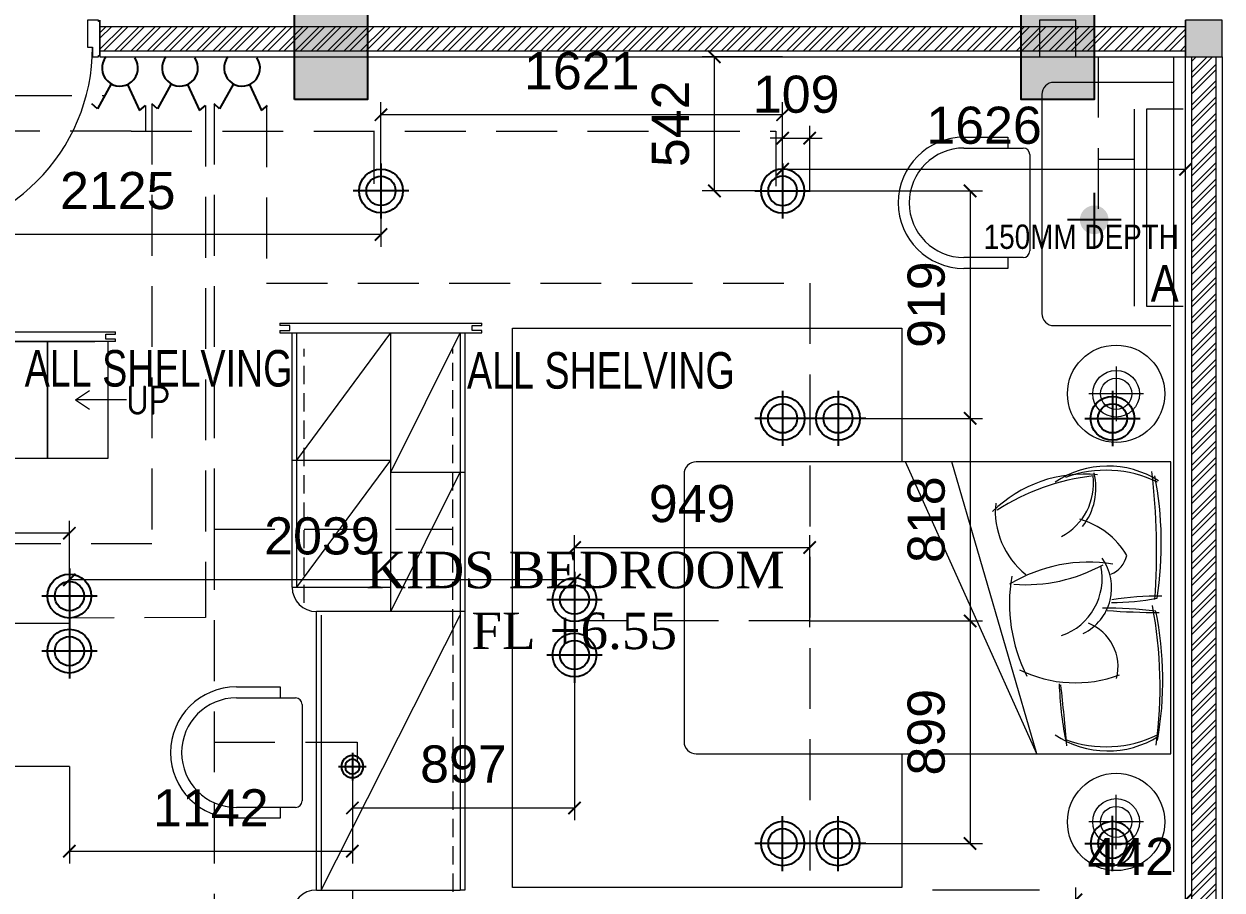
# Model space of a CAD drawing. Header units: millimetres. Extents: x 19632 to 183655, y 41319 to 69325.
# Drawn here: x 151267 to 156103, y 54448 to 57946 of the extents above; entities that cross this region are included whole.
import ezdxf

# ---------------------------------------------------------------- set-up
doc = ezdxf.new("R2010")
doc.units = ezdxf.units.MM
doc.header["$MEASUREMENT"] = 0
doc.linetypes.add('DASHED2', pattern=[0.375, 0.25, -0.125])
doc.linetypes.add('SLD-Solid', pattern=[0])
for name, color, linetype, lineweight in [('28-Arsiran', 252, 'Continuous', 5), ('8', 8, 'Continuous', 5), ('ANNOTATION', 7, 'Continuous', 13), ('ceiling', 40, 'Continuous', 13), ('DINDING', 1, 'Continuous', 20), ('DOOR OPENING', 4, 'SLD-Solid', 5), ('FURNITURE', 25, 'Continuous', 5), ('HATCH', 8, 'Continuous', 5), ('Kabel', 2, 'DASHED2', 20), ('KOL', 5, 'Continuous', 18), ('lights', 30, 'DASHED2', 20)]:
    doc.layers.add(name, color=color, linetype=linetype, lineweight=lineweight)
for name, color, linetype in [('lights (bulb)', 32, 'Continuous'), ('LISTRIK', 2, 'Continuous'), ('TEXT', 4, 'Continuous'), ('TXT', 3, 'Continuous')]:
    doc.layers.add(name, color=color, linetype=linetype)
doc.styles.add('0010-WKA13-TEXT', font='isocp.shx', dxfattribs={"height": 15})
doc.styles.add('Arial Narrow', font='ARIALN.TTF')
doc.styles.get("Standard").update_dxf_attribs({"font": 'arial.ttf'})
doc.styles.add('style1', font='times.ttf', dxfattribs={"height": 0.15})
doc.dimstyles.new('DIM100', dxfattribs={"dimscale": 0, "dimtxt": 150, "dimasz": 50, "dimexe": 50, "dimexo": 0, "dimgap": 100, "dimtad": 1, "dimtoh": 1, "dimdec": 0, "dimdsep": 46, "dimtxsty": 'Standard', "dimblk": 'ARCHTICK', "dimcen": 1, "dimclrd": 1, "dimclre": 1, "dimadec": 0, "dimazin": 0, "dimtfac": 250, "dimtdec": 0, "dimtix": 1, "dimtmove": 0, "dimatfit": 3, "dimldrblk": 'DOT', "dimfxl": 150, "dimtolj": 1, "dimtzin": 0, "dimlwd": 5, "dimlwe": 5, "dimarcsym": 0})

# ---------------------------------------------------------------- blocks, each defined once
blk = doc.blocks.new('KUSEN PINTU')
at = {"layer": 'DOOR OPENING', "linetype": 'Continuous', "transparency": 33554687}
for p, q in [((-30, 110), (-30, 150)), ((-30, 150), (-5, 150)), ((-5, 150), (-5, 145)), ((-50, 110), (-30, 110)), ((-50, 0), (-50, 110)), ((-5, 145), (0, 145)), ((0, 145), (0, 5)), ((-5, 0), (-50, 0)), ((0, 5), (-5, 5)), ((-5, 5), (-5, 0))]:
    blk.add_line(p, q, dxfattribs=at)
at = {"layer": 'DOOR OPENING', "linetype": 'Continuous', "ltscale": 10, "transparency": 33554687}
for p, q in [((0, 145), (0, 150)), ((0, 5), (0, 0))]:
    blk.add_line(p, q, dxfattribs=at)
blk = doc.blocks.new('4')
at = {"layer": 'HATCH', "true_color": 0x636466}
h = blk.add_hatch(color=251, dxfattribs=at)
h.dxf.hatch_style = 1
h.paths.add_polyline_path([(291.734, -16.4791), (291.734, -16.6291), (291.884, -16.6291), (291.884, -16.4791)])
h = blk.add_hatch(color=251, dxfattribs=at)
h.dxf.hatch_style = 1
h.paths.add_polyline_path([(292.334, -16.4791), (292.334, -16.6291), (292.484, -16.6291), (292.484, -16.4791)])
at = {"layer": '28-Arsiran', "color": 251, "linetype": 'Continuous', "true_color": 0x636466}
for p, q in [((287.8741, -16.5306), (287.9006, -16.5041)), ((287.8741, -16.598), (287.968, -16.5041)), ((287.8741, -16.5531), (287.9231, -16.5041)), ((287.8904, -16.6041), (287.9904, -16.5041)), ((287.9353, -16.6041), (288.0353, -16.5041)), ((287.9578, -16.6041), (288.0578, -16.5041)), ((288.0027, -16.6041), (288.1027, -16.5041)), ((288.0251, -16.6041), (288.1251, -16.5041)), ((288.07, -16.6041), (288.17, -16.5041)), ((288.0925, -16.6041), (288.1925, -16.5041)), ((288.1374, -16.6041), (288.2374, -16.5041)), ((288.1598, -16.6041), (288.2598, -16.5041)), ((288.2047, -16.6041), (288.3047, -16.5041)), ((288.2272, -16.6041), (288.3272, -16.5041)), ((288.2721, -16.6041), (288.3721, -16.5041)), ((288.2945, -16.6041), (288.3945, -16.5041)), ((288.3394, -16.6041), (288.4394, -16.5041)), ((288.3619, -16.6041), (288.4619, -16.5041)), ((288.4068, -16.6041), (288.5068, -16.5041)), ((288.4292, -16.6041), (288.5292, -16.5041)), ((288.4741, -16.6041), (288.5741, -16.5041)), ((288.4966, -16.6041), (288.5966, -16.5041)), ((288.5415, -16.6041), (288.6415, -16.5041)), ((288.5639, -16.6041), (288.6639, -16.5041)), ((288.6088, -16.6041), (288.7088, -16.5041)), ((288.6313, -16.6041), (288.7313, -16.5041)), ((288.6762, -16.6041), (288.7762, -16.5041)), ((288.6986, -16.6041), (288.7986, -16.5041)), ((288.7435, -16.6041), (288.8435, -16.5041)), ((288.766, -16.6041), (288.866, -16.5041)), ((288.8109, -16.6041), (288.9109, -16.5041)), ((288.8333, -16.6041), (288.9333, -16.5041)), ((288.8782, -16.6041), (288.9782, -16.5041)), ((288.9007, -16.6041), (289.0007, -16.5041)), ((288.9456, -16.6041), (289.0456, -16.5041)), ((288.968, -16.6041), (289.068, -16.5041)), ((289.0129, -16.6041), (289.1129, -16.5041)), ((289.0354, -16.6041), (289.1354, -16.5041)), ((289.0803, -16.6041), (289.1803, -16.5041)), ((289.1027, -16.6041), (289.2027, -16.5041)), ((289.1476, -16.6041), (289.2476, -16.5041)), ((289.1701, -16.6041), (289.2701, -16.5041)), ((289.215, -16.6041), (289.315, -16.5041)), ((289.2374, -16.6041), (289.3374, -16.5041)), ((289.2823, -16.6041), (289.3823, -16.5041)), ((289.3048, -16.6041), (289.4048, -16.5041)), ((289.3497, -16.6041), (289.4497, -16.5041)), ((289.3721, -16.6041), (289.4721, -16.5041)), ((289.417, -16.6041), (289.517, -16.5041)), ((289.4395, -16.6041), (289.5395, -16.5041)), ((289.4844, -16.6041), (289.5844, -16.5041)), ((289.5069, -16.6041), (289.6069, -16.5041)), ((289.5518, -16.6041), (289.6518, -16.5041)), ((289.5742, -16.6041), (289.6742, -16.5041)), ((289.6191, -16.6041), (289.7191, -16.5041)), ((289.6416, -16.6041), (289.7416, -16.5041)), ((289.6865, -16.6041), (289.7865, -16.5041)), ((289.7089, -16.6041), (289.8089, -16.5041)), ((289.7538, -16.6041), (289.8538, -16.5041)), ((289.7763, -16.6041), (289.8763, -16.5041)), ((289.8212, -16.6041), (289.9212, -16.5041)), ((289.8436, -16.6041), (289.9436, -16.5041)), ((289.8885, -16.6041), (289.9885, -16.5041)), ((289.911, -16.6041), (290.011, -16.5041)), ((289.9559, -16.6041), (290.0559, -16.5041)), ((289.9783, -16.6041), (290.0783, -16.5041)), ((290.0232, -16.6041), (290.1232, -16.5041)), ((290.0457, -16.6041), (290.1457, -16.5041)), ((290.0906, -16.6041), (290.1906, -16.5041)), ((290.113, -16.6041), (290.213, -16.5041)), ((290.1579, -16.6041), (290.2579, -16.5041)), ((290.1804, -16.6041), (290.2804, -16.5041)), ((290.2253, -16.6041), (290.3253, -16.5041)), ((290.2477, -16.6041), (290.3477, -16.5041)), ((290.2926, -16.6041), (290.3926, -16.5041)), ((290.3151, -16.6041), (290.4151, -16.5041)), ((290.36, -16.6041), (290.46, -16.5041)), ((290.3824, -16.6041), (290.4824, -16.5041)), ((290.4273, -16.6041), (290.5273, -16.5041)), ((290.4498, -16.6041), (290.5498, -16.5041)), ((290.4947, -16.6041), (290.5947, -16.5041)), ((290.5171, -16.6041), (290.6171, -16.5041)), ((290.562, -16.6041), (290.662, -16.5041)), ((290.5845, -16.6041), (290.6845, -16.5041)), ((290.6294, -16.6041), (290.7294, -16.5041)), ((290.6518, -16.6041), (290.7518, -16.5041)), ((290.6967, -16.6041), (290.7967, -16.5041)), ((290.7192, -16.6041), (290.8192, -16.5041)), ((290.7641, -16.6041), (290.8641, -16.5041)), ((290.7865, -16.6041), (290.8865, -16.5041)), ((290.8314, -16.6041), (290.9314, -16.5041)), ((290.8539, -16.6041), (290.9539, -16.5041)), ((290.8988, -16.6041), (290.9988, -16.5041)), ((290.9212, -16.6041), (291.0212, -16.5041)), ((290.9661, -16.6041), (291.0661, -16.5041)), ((290.9886, -16.6041), (291.0886, -16.5041)), ((291.0335, -16.6041), (291.1335, -16.5041)), ((291.0559, -16.6041), (291.1559, -16.5041)), ((291.1008, -16.6041), (291.2008, -16.5041)), ((291.1233, -16.6041), (291.2233, -16.5041)), ((291.1682, -16.6041), (291.2682, -16.5041)), ((291.1906, -16.6041), (291.2906, -16.5041)), ((291.2356, -16.6041), (291.3356, -16.5041)), ((291.258, -16.6041), (291.358, -16.5041)), ((291.3029, -16.6041), (291.4029, -16.5041)), ((291.3254, -16.6041), (291.4254, -16.5041)), ((291.3703, -16.6041), (291.4703, -16.5041)), ((291.3927, -16.6041), (291.4927, -16.5041)), ((291.4376, -16.6041), (291.5376, -16.5041)), ((291.4601, -16.6041), (291.5601, -16.5041)), ((291.505, -16.6041), (291.605, -16.5041)), ((291.5274, -16.6041), (291.6274, -16.5041)), ((291.5723, -16.6041), (291.6723, -16.5041)), ((291.5948, -16.6041), (291.6948, -16.5041)), ((291.6397, -16.6041), (291.7397, -16.5041)), ((291.6621, -16.6041), (291.7621, -16.5041)), ((291.707, -16.6041), (291.807, -16.5041)), ((291.7295, -16.6041), (291.8295, -16.5041)), ((291.7744, -16.6041), (291.8744, -16.5041)), ((291.7968, -16.6041), (291.8968, -16.5041)), ((291.8417, -16.6041), (291.9417, -16.5041)), ((291.8642, -16.6041), (291.9642, -16.5041)), ((291.9091, -16.6041), (292.0091, -16.5041)), ((291.9315, -16.6041), (292.0315, -16.5041)), ((291.9764, -16.6041), (292.0764, -16.5041)), ((291.9989, -16.6041), (292.0989, -16.5041)), ((292.0438, -16.6041), (292.1438, -16.5041)), ((292.0662, -16.6041), (292.1662, -16.5041)), ((292.1111, -16.6041), (292.2111, -16.5041)), ((292.1336, -16.6041), (292.2336, -16.5041)), ((292.1785, -16.6041), (292.2785, -16.5041)), ((292.2009, -16.6041), (292.3009, -16.5041)), ((292.2458, -16.6041), (292.334, -16.5159)), ((292.2683, -16.6041), (292.334, -16.5383)), ((292.3132, -16.6041), (292.334, -16.5832)), ((292.359, -16.6929), (292.4229, -16.6291)), ((292.359, -16.648), (292.378, -16.6291)), ((292.359, -16.7154), (292.4453, -16.6291)), ((292.359, -16.7603), (292.459, -16.6603)), ((292.359, -16.7827), (292.459, -16.6827)), ((292.359, -16.8276), (292.459, -16.7276)), ((292.359, -16.8501), (292.459, -16.7501)), ((292.359, -16.895), (292.459, -16.795)), ((292.359, -16.9174), (292.459, -16.8174)), ((292.359, -16.9623), (292.459, -16.8623)), ((292.359, -16.9848), (292.459, -16.8848)), ((292.359, -17.0297), (292.459, -16.9297)), ((292.359, -17.0521), (292.459, -16.9521)), ((292.359, -17.097), (292.459, -16.997)), ((292.359, -17.1195), (292.459, -17.0195)), ((292.359, -17.1644), (292.459, -17.0644)), ((292.359, -17.1869), (292.459, -17.0869)), ((292.359, -17.2318), (292.459, -17.1318)), ((292.359, -17.2542), (292.459, -17.1542)), ((292.359, -17.2991), (292.459, -17.1991)), ((292.359, -17.3216), (292.459, -17.2216)), ((292.359, -17.3665), (292.459, -17.2665)), ((292.359, -17.3889), (292.459, -17.2889)), ((292.359, -17.4338), (292.459, -17.3338)), ((292.359, -17.4563), (292.459, -17.3563)), ((292.359, -17.5012), (292.459, -17.4012)), ((292.359, -17.5236), (292.459, -17.4236)), ((292.359, -17.5685), (292.459, -17.4685)), ((292.359, -17.591), (292.459, -17.491)), ((292.359, -17.6359), (292.459, -17.5359)), ((292.359, -17.6583), (292.459, -17.5583)), ((292.359, -17.7032), (292.459, -17.6032)), ((292.359, -17.7257), (292.459, -17.6257)), ((292.359, -17.7706), (292.459, -17.6706)), ((292.359, -17.793), (292.459, -17.693)), ((292.359, -17.8379), (292.459, -17.7379)), ((292.359, -17.8604), (292.459, -17.7604)), ((292.359, -17.9053), (292.459, -17.8053)), ((292.359, -17.9277), (292.459, -17.8277)), ((292.359, -17.9726), (292.459, -17.8726)), ((292.359, -17.9951), (292.459, -17.8951)), ((292.359, -18.04), (292.459, -17.94)), ((292.359, -18.0624), (292.459, -17.9624)), ((292.359, -18.1073), (292.459, -18.0073)), ((292.359, -18.1298), (292.459, -18.0298)), ((292.359, -18.1747), (292.459, -18.0747)), ((292.359, -18.1971), (292.459, -18.0971)), ((292.359, -18.242), (292.459, -18.142)), ((292.359, -18.2645), (292.459, -18.1645)), ((292.359, -18.3094), (292.459, -18.2094)), ((292.359, -18.3318), (292.459, -18.2318)), ((292.359, -18.3767), (292.459, -18.2767)), ((292.359, -18.3992), (292.459, -18.2992)), ((292.359, -18.4441), (292.459, -18.3441)), ((292.359, -18.4665), (292.459, -18.3665)), ((292.359, -18.5114), (292.459, -18.4114)), ((292.359, -18.5339), (292.459, -18.4339)), ((292.359, -18.5788), (292.459, -18.4788)), ((292.359, -18.6012), (292.459, -18.5012)), ((292.359, -18.6461), (292.459, -18.5461)), ((292.359, -18.6686), (292.459, -18.5686)), ((292.359, -18.7135), (292.459, -18.6135)), ((292.359, -18.7359), (292.459, -18.6359)), ((292.359, -18.7808), (292.459, -18.6808)), ((292.359, -18.8033), (292.459, -18.7033)), ((292.359, -18.8482), (292.459, -18.7482)), ((292.359, -18.8706), (292.459, -18.7706)), ((292.359, -18.9155), (292.459, -18.8155)), ((292.359, -18.938), (292.459, -18.838)), ((292.359, -18.9829), (292.459, -18.8829)), ((292.359, -19.0054), (292.459, -18.9054)), ((292.359, -19.0503), (292.459, -18.9503)), ((292.359, -19.0727), (292.459, -18.9727)), ((292.359, -19.1176), (292.459, -19.0176)), ((292.359, -19.1401), (292.459, -19.0401)), ((292.359, -19.185), (292.459, -19.085)), ((292.359, -19.2074), (292.459, -19.1074)), ((292.359, -19.2523), (292.459, -19.1523)), ((292.359, -19.2748), (292.459, -19.1748)), ((292.359, -19.3197), (292.459, -19.2197)), ((292.359, -19.3421), (292.459, -19.2421)), ((292.359, -19.387), (292.459, -19.287)), ((292.359, -19.4095), (292.459, -19.3095)), ((292.359, -19.4544), (292.459, -19.3544)), ((292.359, -19.4768), (292.459, -19.3768)), ((292.359, -19.5217), (292.459, -19.4217)), ((292.359, -19.5442), (292.459, -19.4442)), ((292.359, -19.5891), (292.459, -19.4891)), ((292.359, -19.6115), (292.459, -19.5115)), ((292.359, -19.6564), (292.459, -19.5564)), ((292.359, -19.6789), (292.459, -19.5789)), ((292.359, -19.7238), (292.459, -19.6238)), ((292.359, -19.7462), (292.459, -19.6462)), ((292.359, -19.7911), (292.459, -19.6911)), ((292.359, -19.8136), (292.459, -19.7136)), ((292.359, -19.8585), (292.459, -19.7585)), ((292.359, -19.8809), (292.459, -19.7809)), ((292.359, -19.9258), (292.459, -19.8258)), ((292.359, -19.9483), (292.459, -19.8483)), ((292.359, -19.9932), (292.459, -19.8932)), ((292.359, -20.0156), (292.459, -19.9156)), ((292.359, -20.0605), (292.459, -19.9605)), ((292.359, -20.083), (292.459, -19.983)), ((292.359, -20.1279), (292.459, -20.0279)), ((292.359, -20.1503), (292.459, -20.0503))]:
    blk.add_line(p, q, dxfattribs=at)
at = {"layer": '8', "color": 251, "true_color": 0x636466}
for p, q in [((287.8741, -16.5041), (292.334, -16.5041)), ((287.8741, -16.6041), (292.334, -16.6041)), ((292.359, -16.6291), (292.359, -20.2791)), ((292.459, -16.6291), (292.459, -20.2791))]:
    blk.add_line(p, q, dxfattribs=at)
at = {"layer": '8', "color": 251, "true_color": 0x636466, "transparency": 33554687}
for p, q in [((292.284, -16.7341), (291.794, -16.7341)), ((291.744, -16.7841), (291.744, -17.6841)), ((287.939, -17.7691), (287.939, -17.7591)), ((288.654, -17.7341), (288.614, -17.7341)), ((288.614, -17.7541), (288.654, -17.7541)), ((288.654, -17.7541), (288.654, -17.7341)), ((288.664, -18.8091), (288.664, -17.7641)), ((288.684, -18.8091), (288.684, -17.7641)), ((288.684, -18.2866), (289.069, -17.7641)), ((289.069, -18.9091), (289.069, -17.7641)), ((289.069, -18.3366), (289.354, -17.7641)), ((289.404, -17.7541), (289.404, -17.7341)), ((289.404, -17.7341), (289.444, -17.7341)), ((289.444, -17.7541), (289.404, -17.7541)), ((289.444, -17.7341), (289.444, -17.7241)), ((289.444, -17.7641), (289.444, -17.7541)), ((291.794, -17.7341), (292.274, -17.7341)), ((287.659, -17.7991), (287.409, -17.7991)), ((287.659, -18.2791), (287.659, -17.7991)), ((287.909, -17.7991), (287.659, -17.7991)), ((287.659, -17.7991), (287.659, -18.2791)), ((287.939, -17.7991), (287.879, -17.7991)), ((287.899, -17.7891), (287.899, -17.7691)), ((287.899, -17.7691), (287.939, -17.7691)), ((287.939, -17.7891), (287.899, -17.7891)), ((287.909, -18.2791), (287.909, -17.7991)), ((287.939, -17.7991), (287.939, -17.7891)), ((287.409, -18.2791), (287.659, -18.2791)), ((287.659, -18.2791), (287.909, -18.2791)), ((288.664, -18.2866), (289.069, -18.2866)), ((288.684, -18.8091), (289.069, -18.2866)), ((289.069, -18.3366), (289.374, -18.3366)), ((289.069, -18.9091), (289.354, -18.3366)), ((288.664, -18.8091), (289.069, -18.8091)), ((288.764, -20.0541), (288.764, -18.9091)), ((289.374, -18.9091), (288.764, -18.9091)), ((288.764, -18.9091), (288.764, -18.9091)), ((288.914, -20.2941), (288.914, -20.0541)), ((289.374, -20.0541), (289.354, -20.0541)), ((291.734, -20.0541), (291.294, -20.0541))]:
    blk.add_line(p, q, dxfattribs=at)
at = {"layer": '8', "color": 251, "linetype": 'DASHED2', "ltscale": 10, "true_color": 0x636466, "transparency": 33554559}
for p, q in [((288.784, -18.9241), (288.784, -20.0541)), ((288.784, -20.0541), (289.354, -18.9241))]:
    blk.add_line(p, q, dxfattribs=at)
at = {"layer": '8', "color": 251, "linetype": 'Continuous', "true_color": 0x636466, "transparency": 33554687}
blk.add_line((288.764, -20.0541), (289.354, -20.0541), dxfattribs=at)
at = {"layer": '8', "color": 251, "true_color": 0x636466, "transparency": 33554687}
for centre in [(292.049, -18.0141), (292.049, -19.7741)]:
    blk.add_circle(centre, 0.2, dxfattribs=at)
for centre, radius, start, end in [((291.794, -16.7841), 0.05, 90, 180), ((291.794, -17.6841), 0.05, 180, 270), ((288.764, -18.8091), 0.1, 180, 270), ((288.764, -20.1541), 0.1, 90, 180)]:
    blk.add_arc(centre, radius, start, end, dxfattribs=at)
at = {"layer": 'DINDING', "color": 251, "true_color": 0x636466}
for p, q in [((287.8741, -16.4791), (287.8741, -16.6291)), ((292.334, -16.6291), (292.334, -16.4791)), ((287.8741, -16.6291), (292.334, -16.6291)), ((292.334, -20.2791), (292.334, -16.6291)), ((292.334, -16.6291), (292.484, -16.6291)), ((292.484, -16.6291), (292.484, -20.2791))]:
    blk.add_line(p, q, dxfattribs=at)
at = {"layer": 'DOOR OPENING', "color": 251, "ltscale": 10, "true_color": 0x636466, "transparency": 33554687}
blk.add_arc((287.0641, -16.5891), 0.78, 270, 0, dxfattribs=at)
at = {"layer": 'FURNITURE', "color": 251, "linetype": 'Continuous', "true_color": 0x636466, "transparency": 33554687}
for p, q in [((292.284, -16.6291), (292.2841, -19.9791)), ((285.859, -17.7591), (287.939, -17.7591)), ((288.614, -17.7241), (289.444, -17.7241)), ((288.614, -17.7241), (288.614, -17.7341)), ((288.614, -17.7541), (288.614, -17.7641)), ((288.614, -17.7641), (289.444, -17.7641)), ((289.354, -17.7641), (289.354, -20.0541)), ((289.374, -17.7641), (289.374, -20.0541)), ((289.5689, -20.0441), (289.5689, -17.7441)), ((289.5689, -17.7441), (291.1689, -17.7441)), ((291.1689, -17.7441), (291.1689, -18.2941)), ((285.774, -17.7991), (287.8541, -17.7991)), ((291.1689, -19.4941), (291.1689, -20.0441)), ((291.1689, -20.0441), (289.5689, -20.0441))]:
    blk.add_line(p, q, dxfattribs=at)
at = {"layer": 'FURNITURE', "color": 251, "ltscale": 2, "true_color": 0x636466}
for p, q in [((291.424, -16.9591), (291.604, -16.9591)), ((291.604, -16.9591), (291.604, -17.0041)), ((291.424, -17.0041), (291.667, -17.0041)), ((291.694, -17.0311), (291.694, -17.4271)), ((291.667, -17.4541), (291.424, -17.4541)), ((291.604, -17.4541), (291.604, -17.4991)), ((291.604, -17.4991), (291.424, -17.4991)), ((288.435, -19.2191), (288.615, -19.2191)), ((288.615, -19.2191), (288.615, -19.2641)), ((288.435, -19.2641), (288.678, -19.2641)), ((288.705, -19.2911), (288.705, -19.6871)), ((288.678, -19.7141), (288.435, -19.7141)), ((288.615, -19.7141), (288.615, -19.7591)), ((288.615, -19.7591), (288.435, -19.7591))]:
    blk.add_line(p, q, dxfattribs=at)
at = {"layer": 'FURNITURE', "color": 251, "true_color": 0x636466}
for p, q in [((292.049, -17.9021), (292.049, -18.1261)), ((292.161, -18.0141), (291.937, -18.0141)), ((291.7236, -19.4941), (291.1843, -18.2941)), ((291.7236, -19.4941), (291.374, -18.2941)), ((292.049, -19.8861), (292.049, -19.6621)), ((292.161, -19.7741), (291.937, -19.7741))]:
    blk.add_line(p, q, dxfattribs=at)
at = {"layer": 'FURNITURE', "color": 251, "ltscale": 2, "true_color": 0x636466, "transparency": 33554687}
for p, q in [((287.7738, -18.0391), (287.8314, -18.0013)), ((287.9841, -18.0391), (287.7738, -18.0391)), ((287.7738, -18.0391), (287.8314, -18.0768))]:
    blk.add_line(p, q, dxfattribs=at)
at = {"layer": 'FURNITURE', "color": 251, "true_color": 0x636466}
blk.add_lwpolyline([(292.274, -19.4941), (292.274, -18.2941), (290.324, -18.2941, 0.414214), (290.274, -18.3441), (290.274, -19.4441, 0.414214), (290.324, -19.4941)], format="xyb", close=True, dxfattribs=at)
for centre, radius in [((292.049, -18.0141), 0.096), ((292.049, -18.0141), 0.064), ((292.049, -19.7741), 0.096), ((292.049, -19.7741), 0.064)]:
    blk.add_circle(centre, radius, dxfattribs=at)
at = {"layer": 'FURNITURE', "color": 251, "ltscale": 2, "true_color": 0x636466}
for centre, radius, start, end in [((291.424, -17.2291), 0.27, 90, 270), ((291.424, -17.2291), 0.225, 90, 270), ((291.667, -17.0311), 0.027, 0, 90), ((291.667, -17.4271), 0.027, 270, 0), ((288.435, -19.4891), 0.27, 90, 270), ((288.435, -19.4891), 0.225, 90, 270), ((288.678, -19.2911), 0.027, 0, 90), ((288.678, -19.6871), 0.027, 270, 0)]:
    blk.add_arc(centre, radius, start, end, dxfattribs=at)
at = {"layer": 'FURNITURE', "color": 251, "true_color": 0x636466}
for centre, radius, start, end in [((291.918, -18.8826), 0.5383, 84.187, 134.4731), ((292.0632, -19.2787), 0.9336, 96.6966, 122.6196), ((292.0148, -18.6999), 0.3887, 57.51, 123.8336), ((291.7078, -18.3813), 0.2489, 297.9999, 6.8459), ((292.0076, -18.8088), 0.4803, 63.8667, 110.3164), ((291.7084, -18.4006), 0.2576, 321.9188, 13.6704), ((289.3978, -18.6622), 2.8173, 355.9699, 6.6854), ((290.7628, -18.6277), 1.4718, 351.1312, 10.8283), ((291.8864, -18.4966), 0.3338, 174.3187, 231.2722), ((291.8136, -18.8412), 0.323, 30.2878, 74.5982), ((291.8224, -18.8123), 0.2082, 296.1579, 35.8329), ((291.9874, -18.6557), 0.1075, 291.6793, 347.8243), ((291.9362, -19.3307), 0.6248, 80.8023, 121.3458), ((291.676, -18.1396), 0.6595, 265.8503, 298.9544), ((291.7431, -18.7735), 0.2484, 289.1658, 11.9587), ((292.2718, -18.8754), 0.6611, 170.337, 206.9462), ((292.2025, -19.7916), 0.9455, 87.9553, 100.411), ((292.0149, -20.4004), 1.5051, 82.4467, 90.8464), ((292.0289, -17.8364), 1.0355, 270.066, 280.4699), ((290.474, -19.2166), 1.7556, 352.103, 10.8907), ((292.2317, -16.0003), 2.9129, 265.6688, 269.8937), ((290.8065, -19.1907), 1.4343, 350.0425, 11.3525), ((291.8648, -19.1363), 0.1921, 345.6348, 68.5705), ((291.8815, -18.6894), 0.5128, 243.4974, 290.6974), ((293.283, -19.1558), 1.4689, 181.9492, 190.9649), ((280.2569, -20.4886), 11.6355, 5.06479, 6.30469), ((292.0148, -19.0936), 0.3887, 236.1664, 302.49), ((292.0076, -18.9847), 0.4803, 249.6836, 296.1333)]:
    blk.add_arc(centre, radius, start, end, dxfattribs=at)
at = {"layer": 'KOL', "color": 251, "true_color": 0x636466}
for points in [[(291.734, -16.6291), (291.884, -16.6291), (291.884, -16.4791), (291.734, -16.4791)], [(292.334, -16.6291), (292.484, -16.6291), (292.484, -16.4791), (292.334, -16.4791)]]:
    blk.add_lwpolyline(points, close=True, dxfattribs=at)
at = {"layer": 'DOOR OPENING', "color": 251, "linetype": 'Continuous', "true_color": 0x636466, "transparency": 33554687, "xscale": -0.001, "yscale": 0.001, "zscale": 0.001, "rotation": 180}
blk.add_blockref('KUSEN PINTU', (287.8741, -16.4791), dxfattribs=at)
at = {"layer": '8', "color": 251, "true_color": 0x636466, "transparency": 33554687, "style": '0010-WKA13-TEXT'}
blk.add_text('UP', height=0.12, dxfattribs=at).set_placement((287.9825, -18.1006))
at = {"layer": 'TEXT', "color": 251, "true_color": 0x636466, "style": 'style1'}
for s, p in [('KIDS BEDROOM', (288.9683, -18.8134)), ('FL +6.55', (289.4, -19.0634))]:
    blk.add_text(s, height=0.15, dxfattribs=at).set_placement(p)
blk = doc.blocks.new('kolom1')
at = {"true_color": 0x636466}
h = blk.add_hatch(dxfattribs=at)
h.set_pattern_fill('ANGLE', color=251)
h.set_pattern_definition([(0, (0, 0), (0, 6.985), [5.08, -1.905]), (90, (0, 0), (-6.985, 4e-16), [5.08, -1.905])])
h.paths.add_polyline_path([(201.3116, -20.5135), (201.6116, -20.5135), (201.6116, -20.0135), (201.3116, -20.0135)])
h = blk.add_hatch(color=251, dxfattribs=at)
h.dxf.hatch_style = 1
h.paths.add_polyline_path([(201.6116, -20.0135), (201.3116, -20.0135), (201.3116, -20.5135), (201.6116, -20.5135)])
blk.add_lwpolyline([(201.6116, -20.0135), (201.6116, -20.5135), (201.3116, -20.5135), (201.3116, -20.0135)], close=True)
blk = doc.blocks.new('KL3')
at = {"rotation": 180}
blk.add_blockref('kolom1', (555.5743, -336.8957), dxfattribs=at)
blk.add_blockref('kolom1', (155.6361, -296.3687))
blk = doc.blocks.new('LMP DL - P')
at = {"color": 0}
for p, q in [((0, -113.1), (0, 113.1)), ((-113.8, 0), (113.8, 0))]:
    blk.add_line(p, q, dxfattribs=at)
for radius in [90, 60]:
    blk.add_circle((0, 0), radius, dxfattribs=at)
blk = doc.blocks.new('LAMPU FURNITURE')
at = {"layer": 'lights (bulb)', "ltscale": 0.5, "transparency": 33554687}
h = blk.add_hatch(color=183, dxfattribs=at)
edge = h.paths.add_edge_path()
edge.add_arc((0, 0), 58.9, 180, 540)
at = {"layer": 'lights (bulb)', "color": 183, "ltscale": 0.5, "transparency": 33554687}
for p, q in [((0, -110.3), (0, 110.3)), ((110.3, 0), (-110.3, 0))]:
    blk.add_line(p, q, dxfattribs=at)
blk = doc.blocks.new('LAMP1')
at = {"layer": 'ceiling'}
blk.add_lwpolyline([(292.324, -239.3546), (292.174, -239.3546), (292.174, -240.1646), (292.324, -240.1646)], dxfattribs=at)
at = {"layer": 'Kabel'}
for p, q in [((291.9747, -239.1396), (291.9747, -239.765)), ((285.6342, -239.2985), (287.8949, -239.2985)), ((288.0883, -239.3323), (288.0883, -241.1417)), ((288.3434, -239.3323), (288.3434, -241.0806)), ((288.0612, -239.3403), (288.0612, -239.4459)), ((288.3077, -239.3403), (288.3077, -241.4448)), ((288.5592, -239.3432), (288.5592, -240.0699)), ((288.0027, -239.4459), (285.228, -239.4459)), ((288.0027, -239.4459), (290.6512, -239.4459)), ((289.0004, -239.6617), (289.0004, -239.4459)), ((290.6512, -239.4459), (290.6512, -239.6712)), ((291.9747, -239.5606), (292.124, -239.5606)), ((288.5592, -240.0699), (290.7901, -240.0699)), ((290.7901, -240.0699), (290.7901, -242.4838)), ((288.3434, -241.0806), (288.714, -241.0806)), ((288.3434, -241.0806), (288.3434, -242.6292)), ((288.714, -241.0806), (289.324, -241.0806)), ((288.0883, -241.1417), (286.4561, -241.1417)), ((288.3077, -241.4448), (287.7491, -241.4463)), ((290.7901, -241.4585), (289.8431, -241.4585)), ((288.3434, -241.9564), (288.931, -241.9564)), ((288.931, -241.9564), (288.931, -242.0355))]:
    blk.add_line(p, q, dxfattribs=at)
at = {"layer": 'lights', "ltscale": 10}
blk.add_line((292.124, -240.1646), (292.124, -239.3546), dxfattribs=at)
at = {"layer": 'lights', "color": 171, "ltscale": 0.3}
for p, q in [((288.714, -241.3846), (288.714, -240.3396)), ((289.324, -241.4846), (289.324, -240.3396)), ((289.324, -241.4846), (289.324, -242.6296))]:
    blk.add_line(p, q, dxfattribs=at)
at = {"layer": 'LISTRIK', "ltscale": 0.05}
for p, q in [((287.9212, -239.2508), (287.8644, -239.3536)), ((287.9878, -239.2532), (288.037, -239.3599)), ((288.1678, -239.2508), (288.111, -239.3536)), ((288.2344, -239.2532), (288.2836, -239.3599)), ((288.4229, -239.2508), (288.366, -239.3536)), ((288.4894, -239.2532), (288.5387, -239.3599)), ((287.8644, -239.3536), (287.8418, -239.3323)), ((288.111, -239.3536), (288.0883, -239.3323)), ((288.366, -239.3536), (288.3434, -239.3323)), ((288.037, -239.3599), (288.0612, -239.3403)), ((288.2836, -239.3599), (288.3077, -239.3403)), ((288.5387, -239.3599), (288.5628, -239.3403))]:
    blk.add_line(p, q, dxfattribs=at)
for centre in [(287.9569, -239.1862), (288.2035, -239.1862), (288.4585, -239.1862)]:
    blk.add_arc(centre, 0.0738, 140.7518, 35.0887, dxfattribs=at)
at = {"layer": '8', "transparency": 33554687, "xscale": -0.0009999999999999998, "yscale": 0.0009999999999999998, "zscale": 0.0009999999999999998, "rotation": 180}
blk.add_blockref('LAMPU FURNITURE', (291.959, -239.8096), dxfattribs=at)
at = {"layer": 'lights (bulb)', "transparency": 33554687, "yscale": 0.0009999999999999998, "zscale": 0.0009999999999999998}
for p, xscale, rotation in [((289.029, -239.6908), 0.0009999999999999998, 180), ((290.679, -239.6908), -0.0009999999999999998, 180), ((290.679, -240.6258), 0.0009999999999999998, 180), ((290.9065, -240.6258), 0.0009999999999999998, 180), ((287.7491, -241.3563), 0.0009999999999999998, 180), ((289.824, -241.3708), 0.0009999999999999998, 270), ((287.7491, -241.5825), 0.0009999999999999998, 180), ((289.824, -241.5983), 0.0009999999999999998, 270)]:
    blk.add_blockref('LMP DL - P', p, dxfattribs=dict(at, xscale=xscale, rotation=rotation))
at = {"layer": 'lights (bulb)', "color": 210, "transparency": 33554687, "yscale": 0.0009999999999999998, "zscale": 0.0009999999999999998, "rotation": 270}
for p, xscale in [((292.034, -240.6258), 0.0009999999999999998), ((292.034, -242.3733), -0.0009999999999999998)]:
    blk.add_blockref('LMP DL - P', p, dxfattribs=dict(at, xscale=xscale))
at = {"layer": 'lights (bulb)', "color": 40, "true_color": 0xf8d731, "transparency": 33554687, "xscale": -0.0005036942704228125, "yscale": 0.0005036942704228125, "zscale": 0.0005036942704228125, "rotation": 180}
blk.add_blockref('LMP DL - P', (288.9115, -242.0571), dxfattribs=at)
at = {"layer": 'lights (bulb)', "transparency": 33554687, "xscale": -0.0009999999999999998, "yscale": 0.0009999999999999998, "zscale": 0.0009999999999999998}
for p in [(290.679, -242.3733), (290.9065, -242.3733)]:
    blk.add_blockref('LMP DL - P', p, dxfattribs=at)
at = {"transparency": 33554687, "style": 'Arial Narrow'}
blk.add_text('150MM DEPTH', height=0.1, dxfattribs=at).set_placement((291.505, -239.9291))
at = {"layer": 'ANNOTATION', "color": 215, "lineweight": -3, "true_color": 0xa953a0, "transparency": 33554687, "style": 'Arial Narrow', "width": 0.9}
for p in [(287.5655, -240.4949), (289.3825, -240.5036)]:
    blk.add_text('ALL SHELVING', height=0.15, dxfattribs=at).set_placement(p)
at = {"layer": 'TXT', "color": 1, "transparency": 33554687, "style": 'Arial Narrow'}
blk.add_text('A', height=0.15, dxfattribs=at).set_placement((292.1912, -240.1457))
blk = doc.blocks.new('SASA3211')
for name, p in [('KL3', (805276.4849, 113333.3462)), ('LAMP1', (805341.7735, 113255.7786))]:
    blk.add_blockref(name, p)
at = {"layer": 'Kabel'}
blk.add_blockref('4', (805341.7735, 113033.2681), dxfattribs=at)
blk = doc.blocks.new('_ArchTick')
at = {"color": 0, "linetype": 'ByBlock', "const_width": 0.15}
blk.add_lwpolyline([(-0.5, -0.5), (0.5, 0.5)], dxfattribs=at)
blk = doc.blocks.new('*D225')
at = {"color": 1, "lineweight": 5, "transparency": 16777216}
for p, q in [((154329.5, 57271.9), (154329.5, 57409.4)), ((155955.6, 57271.9), (155955.6, 57409.4)), ((154329.5, 57359.4), (155955.6, 57359.4))]:
    blk.add_line(p, q, dxfattribs=at)
at = {"layer": 'Defpoints', "color": 0, "transparency": 16777216}
for p in [(155955.6, 57359.4), (154329.5, 57271.9), (155955.6, 57271.9)]:
    blk.add_point(p, dxfattribs=at)
at = {"color": 1, "lineweight": 5, "transparency": 16777216, "xscale": 50, "yscale": 50, "zscale": 50, "rotation": 180}
blk.add_blockref('_ArchTick', (154329.5, 57359.4), dxfattribs=at)
at = {"color": 1, "lineweight": 5, "transparency": 16777216, "xscale": 50, "yscale": 50, "zscale": 50}
blk.add_blockref('_ArchTick', (155955.6, 57359.4), dxfattribs=at)
at = {"color": 0, "transparency": 16777216, "insert": (155142.5, 57536), "char_height": 150, "attachment_point": 5}
blk.add_mtext('\\A1;1626', dxfattribs=at)
blk = doc.blocks.new('_DOT')
at = {"color": 0, "linetype": 'ByBlock'}
blk.add_line((-0.5, 0), (-1, 0), dxfattribs=at)
at = {"color": 0, "linetype": 'ByBlock', "const_width": 0.5}
blk.add_lwpolyline([(-0.25, 0, 1), (0.25, 0, 1)], format="xyb", close=True, dxfattribs=at)
blk = doc.blocks.new('*D226')
at = {"color": 1, "lineweight": 5, "transparency": 16777216}
for p, q in [((152708.3, 57271.9), (152708.3, 57629.6)), ((154329.5, 57271.9), (154329.5, 57629.6)), ((154329.5, 57579.6), (152708.3, 57579.6))]:
    blk.add_line(p, q, dxfattribs=at)
at = {"layer": 'Defpoints', "color": 0, "transparency": 16777216}
for p in [(152708.3, 57579.6), (152708.3, 57271.9), (154329.5, 57271.9)]:
    blk.add_point(p, dxfattribs=at)
at = {"color": 1, "lineweight": 5, "transparency": 16777216, "xscale": 50, "yscale": 50, "zscale": 50, "rotation": 180}
blk.add_blockref('_ArchTick', (152708.3, 57579.6), dxfattribs=at)
at = {"color": 1, "lineweight": 5, "transparency": 16777216, "xscale": 50, "yscale": 50, "zscale": 50}
blk.add_blockref('_ArchTick', (154329.5, 57579.6), dxfattribs=at)
at = {"color": 0, "transparency": 16777216, "insert": (153518.9, 57756.2), "char_height": 150, "attachment_point": 5}
blk.add_mtext('\\A1;1621', dxfattribs=at)
blk = doc.blocks.new('*D228')
at = {"color": 1, "lineweight": 5, "transparency": 16777216}
for p, q in [((154329.5, 57813.5), (154004.1, 57813.5)), ((154054.1, 57271.9), (154054.1, 57813.5)), ((154329.5, 57271.9), (154004.1, 57271.9))]:
    blk.add_line(p, q, dxfattribs=at)
at = {"layer": 'Defpoints', "color": 0, "transparency": 16777216}
for p in [(154054.1, 57813.5), (154329.5, 57813.5), (154329.5, 57271.9)]:
    blk.add_point(p, dxfattribs=at)
at = {"color": 1, "lineweight": 5, "transparency": 16777216, "xscale": 50, "yscale": 50, "zscale": 50}
for p, rotation in [((154054.1, 57813.5), 90), ((154054.1, 57271.9), 270)]:
    blk.add_blockref('_ArchTick', p, dxfattribs=dict(at, rotation=rotation))
at = {"color": 0, "transparency": 16777216, "insert": (153877.5, 57542.7), "char_height": 150, "attachment_point": 5, "rotation": 90}
blk.add_mtext('\\A1;542', dxfattribs=at)
blk = doc.blocks.new('*D229')
at = {"color": 1, "lineweight": 5, "transparency": 16777216}
for p, q in [((150583.6, 57271.9), (150583.6, 57045.6)), ((152708.3, 57271.9), (152708.3, 57045.6)), ((152708.3, 57095.6), (150583.6, 57095.6))]:
    blk.add_line(p, q, dxfattribs=at)
at = {"layer": 'Defpoints', "color": 0, "transparency": 16777216}
for p in [(150583.6, 57271.9), (152708.3, 57271.9), (150583.6, 57095.6)]:
    blk.add_point(p, dxfattribs=at)
at = {"color": 1, "lineweight": 5, "transparency": 16777216, "xscale": 50, "yscale": 50, "zscale": 50, "rotation": 180}
blk.add_blockref('_ArchTick', (150583.6, 57095.6), dxfattribs=at)
at = {"color": 1, "lineweight": 5, "transparency": 16777216, "xscale": 50, "yscale": 50, "zscale": 50}
blk.add_blockref('_ArchTick', (152708.3, 57095.6), dxfattribs=at)
at = {"color": 0, "transparency": 16777216, "insert": (151645.9, 57272.2), "char_height": 150, "attachment_point": 5}
blk.add_mtext('\\A1;2125', dxfattribs=at)
blk = doc.blocks.new('*D233')
at = {"color": 1, "lineweight": 5, "transparency": 16777216}
for p, q in [((154329.5, 57271.9), (154329.5, 57534.7)), ((154438.7, 57271.9), (154438.7, 57534.7)), ((154329.5, 57484.7), (154279.5, 57484.7)), ((154329.5, 57484.7), (154438.7, 57484.7)), ((154438.7, 57484.7), (154488.7, 57484.7))]:
    blk.add_line(p, q, dxfattribs=at)
at = {"layer": 'Defpoints', "color": 0, "transparency": 16777216}
for p in [(154438.7, 57484.7), (154329.5, 57271.9), (154438.7, 57271.9)]:
    blk.add_point(p, dxfattribs=at)
at = {"color": 1, "lineweight": 5, "transparency": 16777216, "xscale": 50, "yscale": 50, "zscale": 50}
blk.add_blockref('_ArchTick', (154329.5, 57484.7), dxfattribs=at)
at = {"color": 1, "lineweight": 5, "transparency": 16777216, "xscale": 50, "yscale": 50, "zscale": 50, "rotation": 180}
blk.add_blockref('_ArchTick', (154438.7, 57484.7), dxfattribs=at)
at = {"color": 0, "transparency": 16777216, "insert": (154384.1, 57661.3), "char_height": 150, "attachment_point": 5}
blk.add_mtext('\\A1;109', dxfattribs=at)
blk = doc.blocks.new('*D234')
at = {"color": 1, "lineweight": 5, "transparency": 16777216}
for p, q in [((154438.7, 57271.9), (155136.1, 57271.9)), ((155086.1, 57271.9), (155086.1, 56353.2)), ((154438.7, 56353.2), (155136.1, 56353.2))]:
    blk.add_line(p, q, dxfattribs=at)
at = {"layer": 'Defpoints', "color": 0, "transparency": 16777216}
for p in [(154438.7, 57271.9), (154438.7, 56353.2), (155086.1, 56353.2)]:
    blk.add_point(p, dxfattribs=at)
at = {"color": 1, "lineweight": 5, "transparency": 16777216, "xscale": 50, "yscale": 50, "zscale": 50}
for p, rotation in [((155086.1, 57271.9), 90), ((155086.1, 56353.2), 270)]:
    blk.add_blockref('_ArchTick', p, dxfattribs=dict(at, rotation=rotation))
at = {"color": 0, "transparency": 16777216, "insert": (154909.6, 56812.5), "char_height": 150, "attachment_point": 5, "rotation": 90}
blk.add_mtext('\\A1;919', dxfattribs=at)
blk = doc.blocks.new('*D235')
at = {"color": 1, "lineweight": 5, "transparency": 16777216}
for p, q in [((154641.5, 56353.2), (155136.1, 56353.2)), ((155086.1, 56353.2), (155086.1, 55535)), ((154438.7, 55535), (155136.1, 55535))]:
    blk.add_line(p, q, dxfattribs=at)
at = {"layer": 'Defpoints', "color": 0, "transparency": 16777216}
for p in [(154641.5, 56353.2), (154438.7, 55535), (155086.1, 55535)]:
    blk.add_point(p, dxfattribs=at)
at = {"color": 1, "lineweight": 5, "transparency": 16777216, "xscale": 50, "yscale": 50, "zscale": 50}
for p, rotation in [((155086.1, 56353.2), 90), ((155086.1, 55535), 270)]:
    blk.add_blockref('_ArchTick', p, dxfattribs=dict(at, rotation=rotation))
at = {"color": 0, "transparency": 16777216, "insert": (154909.6, 55944.1), "char_height": 150, "attachment_point": 5, "rotation": 90}
blk.add_mtext('\\A1;818', dxfattribs=at)
blk = doc.blocks.new('*D236')
at = {"color": 1, "lineweight": 5, "transparency": 16777216}
for p, q in [((154438.7, 55535), (155136.1, 55535)), ((155086.1, 55535), (155086.1, 54636.3)), ((154441.2, 54636.3), (155136.1, 54636.3))]:
    blk.add_line(p, q, dxfattribs=at)
at = {"layer": 'Defpoints', "color": 0, "transparency": 16777216}
for p in [(154438.7, 55535), (154441.2, 54636.3), (155086.1, 54636.3)]:
    blk.add_point(p, dxfattribs=at)
at = {"color": 1, "lineweight": 5, "transparency": 16777216, "xscale": 50, "yscale": 50, "zscale": 50}
for p, rotation in [((155086.1, 55535), 90), ((155086.1, 54636.3), 270)]:
    blk.add_blockref('_ArchTick', p, dxfattribs=dict(at, rotation=rotation))
at = {"color": 0, "transparency": 16777216, "insert": (154909.6, 55085.7), "char_height": 150, "attachment_point": 5, "rotation": 90}
blk.add_mtext('\\A1;899', dxfattribs=at)
blk = doc.blocks.new('*D238')
at = {"color": 1, "lineweight": 5, "transparency": 16777216}
for p, q in [((155513.5, 54079.9), (155513.5, 54458.7)), ((155955.6, 54227.3), (155955.6, 54458.7)), ((155513.5, 54408.7), (155463.5, 54408.7)), ((155955.6, 54408.7), (155513.5, 54408.7)), ((155955.6, 54408.7), (156005.6, 54408.7))]:
    blk.add_line(p, q, dxfattribs=at)
at = {"layer": 'Defpoints', "color": 0, "transparency": 16777216}
for p in [(155513.5, 54408.7), (155955.6, 54227.3), (155513.5, 54079.9)]:
    blk.add_point(p, dxfattribs=at)
at = {"color": 1, "lineweight": 5, "transparency": 16777216, "xscale": 50, "yscale": 50, "zscale": 50}
blk.add_blockref('_ArchTick', (155513.5, 54408.7), dxfattribs=at)
at = {"color": 1, "lineweight": 5, "transparency": 16777216, "xscale": 50, "yscale": 50, "zscale": 50, "rotation": 180}
blk.add_blockref('_ArchTick', (155955.6, 54408.7), dxfattribs=at)
at = {"color": 0, "transparency": 16777216, "insert": (155734.5, 54584), "char_height": 150, "attachment_point": 5}
blk.add_mtext('\\A1;442', dxfattribs=at)
blk = doc.blocks.new('*D239')
at = {"color": 1, "lineweight": 5, "transparency": 16777216}
for p, q in [((153489.4, 55509.5), (153489.4, 55881.6)), ((154438.7, 55509.5), (154438.7, 55881.6)), ((153489.4, 55831.6), (154438.7, 55831.6))]:
    blk.add_line(p, q, dxfattribs=at)
at = {"layer": 'Defpoints', "color": 0, "transparency": 16777216}
for p in [(154438.7, 55831.6), (153489.4, 55509.5), (154438.7, 55509.5)]:
    blk.add_point(p, dxfattribs=at)
at = {"color": 1, "lineweight": 5, "transparency": 16777216, "xscale": 50, "yscale": 50, "zscale": 50, "rotation": 180}
blk.add_blockref('_ArchTick', (153489.4, 55831.6), dxfattribs=at)
at = {"color": 1, "lineweight": 5, "transparency": 16777216, "xscale": 50, "yscale": 50, "zscale": 50}
blk.add_blockref('_ArchTick', (154438.7, 55831.6), dxfattribs=at)
at = {"color": 0, "transparency": 16777216, "insert": (153964, 56008.2), "char_height": 150, "attachment_point": 5}
blk.add_mtext('\\A1;949', dxfattribs=at)
blk = doc.blocks.new('*D240')
at = {"color": 1, "lineweight": 5, "transparency": 16777216}
for p, q in [((151450.7, 55524.4), (151450.7, 55750.9)), ((153489.4, 55509.5), (153489.4, 55750.9)), ((153489.4, 55700.9), (151450.7, 55700.9))]:
    blk.add_line(p, q, dxfattribs=at)
at = {"layer": 'Defpoints', "color": 0, "transparency": 16777216}
for p in [(151450.7, 55700.9), (151450.7, 55524.4), (153489.4, 55509.5)]:
    blk.add_point(p, dxfattribs=at)
at = {"color": 1, "lineweight": 5, "transparency": 16777216, "xscale": 50, "yscale": 50, "zscale": 50, "rotation": 180}
blk.add_blockref('_ArchTick', (151450.7, 55700.9), dxfattribs=at)
at = {"color": 1, "lineweight": 5, "transparency": 16777216, "xscale": 50, "yscale": 50, "zscale": 50}
blk.add_blockref('_ArchTick', (153489.4, 55700.9), dxfattribs=at)
at = {"color": 0, "transparency": 16777216, "insert": (152470.1, 55877.6), "char_height": 150, "attachment_point": 5}
blk.add_mtext('\\A1;2039', dxfattribs=at)
blk = doc.blocks.new('*D241')
at = {"color": 1, "lineweight": 5, "transparency": 16777216}
for p, q in [((150163.5, 55651.9), (150163.5, 55939.3)), ((151450.7, 55635.5), (151450.7, 55939.3)), ((151450.7, 55889.3), (150163.5, 55889.3))]:
    blk.add_line(p, q, dxfattribs=at)
at = {"layer": 'Defpoints', "color": 0, "transparency": 16777216}
for p in [(150163.5, 55889.3), (150163.5, 55651.9), (151450.7, 55635.5)]:
    blk.add_point(p, dxfattribs=at)
at = {"color": 1, "lineweight": 5, "transparency": 16777216, "xscale": 50, "yscale": 50, "zscale": 50, "rotation": 180}
blk.add_blockref('_ArchTick', (150163.5, 55889.3), dxfattribs=at)
at = {"color": 1, "lineweight": 5, "transparency": 16777216, "xscale": 50, "yscale": 50, "zscale": 50}
blk.add_blockref('_ArchTick', (151450.7, 55889.3), dxfattribs=at)
at = {"color": 0, "transparency": 16777216, "insert": (150807.1, 56065.9), "char_height": 150, "attachment_point": 5}
blk.add_mtext('\\A1;1287', dxfattribs=at)
blk = doc.blocks.new('*D243')
at = {"color": 1, "lineweight": 5, "transparency": 16777216}
for p, q in [((151450.7, 55524.4), (151097.7, 55524.4)), ((151147.7, 54947), (151147.7, 55524.4)), ((151451.2, 54947), (151097.7, 54947))]:
    blk.add_line(p, q, dxfattribs=at)
at = {"layer": 'Defpoints', "color": 0, "transparency": 16777216}
for p in [(151147.7, 55524.4), (151450.7, 55524.4), (151451.2, 54947)]:
    blk.add_point(p, dxfattribs=at)
at = {"color": 1, "lineweight": 5, "transparency": 16777216, "xscale": 50, "yscale": 50, "zscale": 50}
for p, rotation in [((151147.7, 55524.4), 90), ((151147.7, 54947), 270)]:
    blk.add_blockref('_ArchTick', p, dxfattribs=dict(at, rotation=rotation))
at = {"color": 0, "transparency": 16777216, "insert": (150971.4, 55235.7), "char_height": 150, "attachment_point": 5, "rotation": 90}
blk.add_mtext('\\A1;577', dxfattribs=at)
blk = doc.blocks.new('*D244')
at = {"color": 1, "lineweight": 5, "transparency": 16777216}
for p, q in [((151450.7, 54947), (151450.7, 54555.1)), ((152592.9, 54947), (152592.9, 54555.1)), ((151450.7, 54605.1), (152592.9, 54605.1))]:
    blk.add_line(p, q, dxfattribs=at)
at = {"layer": 'Defpoints', "color": 0, "transparency": 16777216}
for p in [(151450.7, 54947), (152592.9, 54947), (152592.9, 54605.1)]:
    blk.add_point(p, dxfattribs=at)
at = {"color": 1, "lineweight": 5, "transparency": 16777216, "xscale": 50, "yscale": 50, "zscale": 50, "rotation": 180}
blk.add_blockref('_ArchTick', (151450.7, 54605.1), dxfattribs=at)
at = {"color": 1, "lineweight": 5, "transparency": 16777216, "xscale": 50, "yscale": 50, "zscale": 50}
blk.add_blockref('_ArchTick', (152592.9, 54605.1), dxfattribs=at)
at = {"color": 0, "transparency": 16777216, "insert": (152021.8, 54780.4), "char_height": 150, "attachment_point": 5}
blk.add_mtext('\\A1;1142', dxfattribs=at)
blk = doc.blocks.new('*D245')
at = {"color": 1, "lineweight": 5, "transparency": 16777216}
for p, q in [((153489.4, 55397.7), (153489.4, 54729.9)), ((152592.9, 54947), (152592.9, 54729.9)), ((152592.9, 54779.9), (153489.4, 54779.9))]:
    blk.add_line(p, q, dxfattribs=at)
at = {"layer": 'Defpoints', "color": 0, "transparency": 16777216}
for p in [(153489.4, 55397.7), (152592.9, 54947), (153489.4, 54779.9)]:
    blk.add_point(p, dxfattribs=at)
at = {"color": 1, "lineweight": 5, "transparency": 16777216, "xscale": 50, "yscale": 50, "zscale": 50, "rotation": 180}
blk.add_blockref('_ArchTick', (152592.9, 54779.9), dxfattribs=at)
at = {"color": 1, "lineweight": 5, "transparency": 16777216, "xscale": 50, "yscale": 50, "zscale": 50}
blk.add_blockref('_ArchTick', (153489.4, 54779.9), dxfattribs=at)
at = {"color": 0, "transparency": 16777216, "insert": (153041.1, 54956.5), "char_height": 150, "attachment_point": 5}
blk.add_mtext('\\A1;897', dxfattribs=at)

msp = doc.modelspace()

# ---------------------------------------------------------------- block references
at = {"xscale": 982.534900105011, "yscale": 982.534900105011, "zscale": 982.534900105011}
msp.add_blockref('SASA3211', (-791407671.8, -110984978.7), dxfattribs=at)

# ---------------------------------------------------------------- dimensions: what is measured, and where the dimension line sits
for base, p1, p2, picture, middle in [((152708.3, 57579.6), (154329.5, 57271.9), (152708.3, 57271.9), '*D226', (153518.9, 57756.2)), ((154438.7, 57484.7), (154329.5, 57271.9), (154438.7, 57271.9), '*D233', (154384.1, 57661.3)), ((155955.6, 57359.4), (154329.5, 57271.9), (155955.6, 57271.9), '*D225', (155142.5, 57536)), ((150583.6, 57095.6), (152708.3, 57271.9), (150583.6, 57271.9), '*D229', (151645.9, 57272.2)), ((150163.5, 55889.3), (151450.7, 55635.5), (150163.5, 55651.9), '*D241', (150807.1, 56065.9)), ((154438.7, 55831.6), (153489.4, 55509.5), (154438.7, 55509.5), '*D239', (153964, 56008.2)), ((151450.7, 55700.9), (153489.4, 55509.5), (151450.7, 55524.4), '*D240', (152470.1, 55877.6)), ((153489.4182, 54779.9388), (152592.8515, 54946.9565), (153489.4182, 55397.6678), '*D245', (153041.1349, 54956.5247)), ((152592.9, 54605.1), (151450.7, 54947), (152592.9, 54947), '*D244', (152021.8, 54780.4)), ((155513.5, 54408.7), (155955.6, 54227.3), (155513.5, 54079.9), '*D238', (155734.5, 54584))]:
    dim = msp.add_linear_dim(base=base, p1=p1, p2=p2, dimstyle='DIM100', override={"dimscale": 1})
    dim.commit()
    dim.dimension.update_dxf_attribs({"geometry": picture, "text_midpoint": middle})
for base, p1, p2, picture, middle in [((154054.1, 57813.5), (154329.5, 57271.9), (154329.5, 57813.5), '*D228', (153877.5, 57542.7)), ((155086.1, 56353.2), (154438.7, 57271.9), (154438.7, 56353.2), '*D234', (154909.6, 56812.5)), ((155086.1, 55535), (154641.5, 56353.2), (154438.7, 55535), '*D235', (154909.6, 55944.1)), ((155086.1, 54636.3), (154438.7, 55535), (154441.2, 54636.3), '*D236', (154909.6, 55085.7)), ((151147.7, 55524.4), (151451.2, 54947), (151450.7, 55524.4), '*D243', (150971.4, 55235.7))]:
    dim = msp.add_linear_dim(base=base, p1=p1, p2=p2, angle=90, dimstyle='DIM100', override={"dimscale": 1})
    dim.commit()
    dim.dimension.update_dxf_attribs({"geometry": picture, "text_midpoint": middle})

doc.saveas('drawing.dxf')
